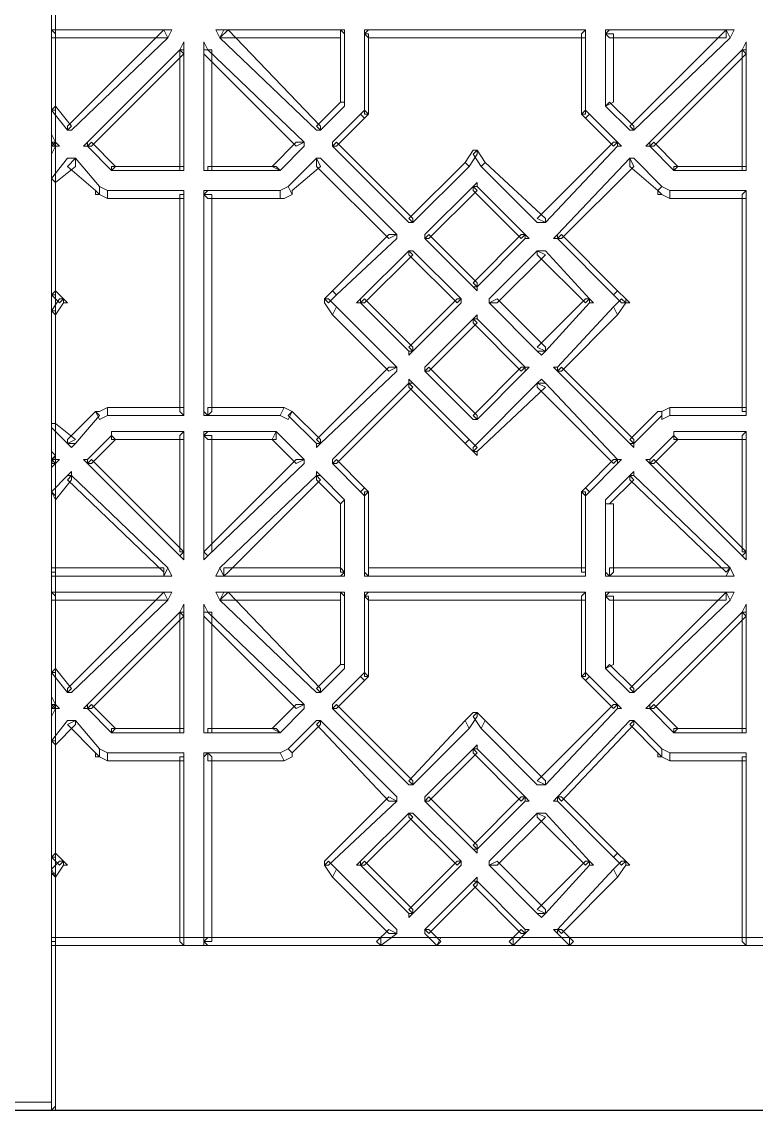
# Model space of a CAD drawing. Extents: x -66030 to 95157, y -13132 to 45879.
# Drawn here: x 76987 to 77701, y 39315 to 40374 of the extents above; entities that cross this region are included whole.
import ezdxf

# ---------------------------------------------------------------- set-up
doc = ezdxf.new("R2010")
doc.units = 0
doc.header["$LTSCALE"] = 100
doc.header["$MEASUREMENT"] = 0
doc.layers.get('0').update_dxf_attribs({"linetype": 'CONTINUOUS'})
doc.layers.add('3', color=11, linetype='CONTINUOUS')

msp = doc.modelspace()

# ---------------------------------------------------------------- linework, layer by layer
at = {"lineweight": 0}
for points in [[(77016, 39315.3), (77019.9, 39319.2), (77019.9, 43670.4), (77016, 43670.4), (77016, 39319.2), (77016, 39315.3), (77016, 39315.3), (77019.9, 39315.3), (77019.9, 39319.2)], [(77016, 41272.2), (77016, 41268.3), (77016, 39479.3), (77019.9, 39479.3), (77019.9, 41268.3), (77016, 41272.2), (77016, 41272.2), (77016, 41272.2), (77016, 41268.3)], [(77016, 40366), (77016, 40362.1), (77016, 40287.9), (77019.9, 40287.9), (77019.9, 40362.1), (77016, 40366), (77016, 40366), (77016, 40366), (77016, 40362.1)], [(77129.2, 40358.2), (77125.3, 40366), (77016, 40366), (77016, 40358.2), (77125.3, 40358.2), (77129.2, 40358.2), (77129.2, 40358.2), (77133.1, 40366), (77125.3, 40366)], [(77031.6, 40268.3), (77035.5, 40268.3), (77129.2, 40358.2), (77125.3, 40366), (77031.6, 40272.2), (77031.6, 40268.3), (77031.6, 40268.3), (77035.5, 40268.3), (77035.5, 40268.3)], [(77180, 40358.2), (77183.9, 40358.2), (77297.2, 40358.2), (77297.2, 40366), (77183.9, 40366), (77180, 40358.2), (77183.9, 40366), (77176.1, 40366), (77180, 40358.2)], [(77277.7, 40268.3), (77277.7, 40272.2), (77187.8, 40366), (77180, 40358.2), (77273.8, 40268.3), (77277.7, 40268.3), (77273.8, 40268.3), (77273.8, 40268.3), (77277.7, 40268.3)], [(77297.2, 40366), (77297.2, 40362.1), (77297.2, 40295.7), (77301.1, 40295.7), (77301.1, 40362.1), (77297.2, 40366), (77301.1, 40362.1), (77301.1, 40366), (77297.2, 40366)], [(77320.6, 40362.1), (77324.5, 40358.2), (77535.5, 40358.2), (77535.5, 40366), (77324.5, 40366), (77320.6, 40362.1), (77324.5, 40366), (77320.6, 40366), (77320.6, 40362.1)], [(77324.5, 40284), (77324.5, 40284), (77324.5, 40362.1), (77320.6, 40362.1), (77320.6, 40284), (77324.5, 40284), (77324.5, 40284), (77324.5, 40284), (77324.5, 40284)], [(77535.5, 40366), (77531.6, 40362.1), (77531.6, 40284), (77535.5, 40284), (77535.5, 40362.1), (77535.5, 40366), (77535.5, 40362.1), (77535.5, 40366), (77535.5, 40366)], [(77555, 40362.1), (77558.9, 40358.2), (77672.2, 40358.2), (77672.2, 40366), (77558.9, 40366), (77555, 40362.1), (77558.9, 40366), (77555, 40366), (77555, 40362.1)], [(77555, 40291.8), (77562.8, 40295.7), (77562.8, 40362.1), (77555, 40362.1), (77555, 40295.7), (77555, 40291.8), (77555, 40295.7), (77555, 40291.8), (77555, 40291.8)], [(77672.2, 40366), (77672.2, 40366), (77578.4, 40272.2), (77582.3, 40268.3), (77676.1, 40358.2), (77672.2, 40366), (77676.1, 40358.2), (77680, 40366), (77672.2, 40366)], [(77141, 40346.5), (77141, 40346.5), (77141, 40229.3), (77144.9, 40229.3), (77144.9, 40346.5), (77141, 40346.5), (77144.9, 40346.5), (77144.9, 40354.3), (77141, 40346.5)], [(77164.4, 40346.5), (77164.4, 40342.6), (77254.2, 40252.7), (77262, 40256.6), (77168.3, 40346.5), (77164.4, 40346.5), (77168.3, 40346.5), (77164.4, 40354.3), (77164.4, 40346.5)], [(77687.8, 40346.5), (77687.8, 40346.5), (77687.8, 40229.3), (77691.7, 40229.3), (77691.7, 40346.5), (77687.8, 40346.5), (77691.7, 40346.5), (77691.7, 40354.3), (77687.8, 40346.5)], [(77051.1, 40252.7), (77055, 40252.7), (77144.9, 40342.6), (77141, 40346.5), (77051.1, 40256.6), (77051.1, 40252.7), (77051.1, 40256.6), (77047.2, 40252.7), (77051.1, 40252.7)], [(77168.3, 40229.3), (77172.2, 40229.3), (77172.2, 40346.5), (77164.4, 40346.5), (77164.4, 40229.3), (77168.3, 40229.3), (77164.4, 40229.3), (77164.4, 40229.3), (77168.3, 40229.3)], [(77598, 40252.7), (77601.9, 40252.7), (77691.7, 40342.6), (77687.8, 40346.5), (77598, 40256.6), (77598, 40252.7), (77598, 40256.6), (77594, 40252.7), (77598, 40252.7)], [(77016, 40287.9), (77016, 40287.9), (77031.6, 40268.3), (77035.5, 40272.2), (77019.9, 40291.8), (77016, 40287.9), (77016, 40287.9), (77016, 40287.9), (77016, 40287.9)], [(77301.1, 40295.7), (77297.2, 40295.7), (77273.8, 40272.2), (77277.7, 40268.3), (77301.1, 40291.8), (77301.1, 40295.7), (77301.1, 40291.8), (77301.1, 40291.8), (77301.1, 40295.7)], [(77316.7, 40284), (77320.6, 40280.1), (77324.5, 40284), (77320.6, 40287.9), (77316.7, 40284), (77316.7, 40284), (77320.6, 40280.1), (77320.6, 40280.1), (77320.6, 40280.1)], [(77531.6, 40284), (77531.6, 40284), (77535.5, 40280.1), (77539.4, 40284), (77535.5, 40287.9), (77531.6, 40284), (77531.6, 40284), (77531.6, 40284), (77531.6, 40284)], [(77582.3, 40268.3), (77582.3, 40272.2), (77558.9, 40295.7), (77555, 40291.8), (77578.4, 40268.3), (77582.3, 40268.3), (77578.4, 40268.3), (77582.3, 40268.3), (77582.3, 40268.3)], [(77289.4, 40252.7), (77293.3, 40252.7), (77320.6, 40280.1), (77316.7, 40284), (77289.4, 40256.6), (77289.4, 40252.7), (77289.4, 40256.6), (77289.4, 40252.7), (77289.4, 40252.7)], [(77539.4, 40284), (77535.5, 40280.1), (77562.8, 40252.7), (77566.7, 40256.6), (77539.4, 40284), (77539.4, 40284), (77535.5, 40280.1), (77535.5, 40280.1), (77535.5, 40280.1)], [(77019.9, 40256.6), (77016, 40256.6), (77016, 40252.7), (77019.9, 40252.7), (77019.9, 40256.6), (77019.9, 40256.6), (77019.9, 40256.6), (77016, 40264.4), (77016, 40256.6)], [(77019.9, 40252.7), (77019.9, 40256.6), (77019.9, 40256.6), (77016, 40252.7), (77016, 40252.7), (77019.9, 40252.7), (77019.9, 40252.7), (77023.8, 40252.7), (77019.9, 40256.6)], [(77016, 40252.7), (77019.9, 40252.7), (77019.9, 40252.7), (77016, 40256.6), (77016, 40256.6), (77016, 40252.7), (77016, 40252.7), (77016, 40244.9), (77019.9, 40252.7)], [(77074.6, 40229.3), (77078.5, 40233.2), (77055, 40256.6), (77051.1, 40252.7), (77074.6, 40229.3), (77074.6, 40229.3), (77074.6, 40229.3), (77074.6, 40229.3), (77074.6, 40229.3)], [(77262, 40256.6), (77254.2, 40256.6), (77230.8, 40233.2), (77238.6, 40229.3), (77262, 40252.7), (77262, 40256.6), (77262, 40252.7), (77262, 40252.7), (77262, 40256.6)], [(77367.5, 40178.5), (77367.5, 40182.4), (77293.3, 40256.6), (77289.4, 40252.7), (77363.6, 40178.5), (77367.5, 40178.5), (77363.6, 40178.5), (77363.6, 40178.5), (77367.5, 40178.5)], [(77566.7, 40256.6), (77562.8, 40256.6), (77488.6, 40182.4), (77496.4, 40178.5), (77566.7, 40252.7), (77566.7, 40256.6), (77566.7, 40252.7), (77570.6, 40252.7), (77566.7, 40256.6)], [(77621.4, 40229.3), (77625.3, 40233.2), (77601.9, 40256.6), (77598, 40252.7), (77621.4, 40229.3), (77621.4, 40229.3), (77621.4, 40229.3), (77621.4, 40229.3), (77621.4, 40229.3)], [(77430, 40248.8), (77426.1, 40248.8), (77418.3, 40237.1), (77422.2, 40233.2), (77430, 40244.9), (77430, 40248.8), (77430, 40248.8), (77430, 40248.8), (77426.1, 40248.8)], [(77433.9, 40233.2), (77437.8, 40237.1), (77430, 40248.8), (77426.1, 40244.9), (77433.9, 40233.2), (77433.9, 40233.2), (77437.8, 40237.1), (77437.8, 40237.1), (77437.8, 40237.1)], [(77039.4, 40241), (77031.6, 40241), (77016, 40221.5), (77019.9, 40217.6), (77039.4, 40233.2), (77039.4, 40241), (77039.4, 40241), (77035.5, 40241), (77031.6, 40241)], [(77062.8, 40205.8), (77062.8, 40213.7), (77039.4, 40241), (77031.6, 40233.2), (77058.9, 40209.8), (77062.8, 40205.8), (77058.9, 40209.8), (77058.9, 40205.8), (77062.8, 40205.8)], [(77250.3, 40205.8), (77250.3, 40209.8), (77277.7, 40233.2), (77273.8, 40241), (77246.4, 40213.7), (77250.3, 40205.8), (77250.3, 40205.8), (77250.3, 40205.8), (77250.3, 40209.8)], [(77273.8, 40241), (77273.8, 40233.2), (77344.1, 40162.9), (77351.9, 40166.8), (77277.7, 40241), (77273.8, 40241), (77277.7, 40241), (77273.8, 40241), (77273.8, 40241)], [(77422.2, 40233.2), (77418.3, 40237.1), (77363.6, 40182.4), (77367.5, 40178.5), (77422.2, 40233.2), (77422.2, 40233.2), (77418.3, 40237.1), (77418.3, 40237.1), (77418.3, 40237.1)], [(77496.4, 40178.5), (77496.4, 40182.4), (77437.8, 40237.1), (77433.9, 40233.2), (77488.6, 40178.5), (77496.4, 40178.5), (77488.6, 40178.5), (77492.5, 40178.5), (77496.4, 40178.5)], [(77508.1, 40162.9), (77512, 40162.9), (77582.3, 40233.2), (77578.4, 40241), (77508.1, 40166.8), (77508.1, 40162.9), (77508.1, 40166.8), (77504.2, 40162.9), (77508.1, 40162.9)], [(77578.4, 40241), (77578.4, 40233.2), (77605.8, 40209.8), (77609.7, 40213.7), (77582.3, 40241), (77578.4, 40241), (77582.3, 40241), (77582.3, 40241), (77578.4, 40241)], [(77144.9, 40229.3), (77144.9, 40233.2), (77074.6, 40233.2), (77074.6, 40229.3), (77144.9, 40229.3), (77144.9, 40229.3), (77144.9, 40229.3), (77144.9, 40229.3), (77144.9, 40229.3)], [(77238.6, 40229.3), (77234.7, 40233.2), (77168.3, 40233.2), (77168.3, 40229.3), (77234.7, 40229.3), (77238.6, 40229.3), (77234.7, 40229.3), (77234.7, 40229.3), (77238.6, 40229.3)], [(77691.7, 40229.3), (77691.7, 40233.2), (77621.4, 40233.2), (77621.4, 40229.3), (77691.7, 40229.3), (77691.7, 40229.3), (77691.7, 40229.3), (77691.7, 40229.3), (77691.7, 40229.3)], [(77016, 40221.5), (77016, 40217.6), (77016, 40108.2), (77019.9, 40108.2), (77019.9, 40217.6), (77016, 40221.5), (77016, 40221.5), (77016, 40221.5), (77016, 40217.6)], [(77070.6, 40201.9), (77070.6, 40209.8), (77062.8, 40213.7), (77062.8, 40205.8), (77070.6, 40201.9), (77070.6, 40201.9), (77070.6, 40201.9), (77070.6, 40201.9), (77070.6, 40201.9)], [(77238.6, 40201.9), (77242.5, 40201.9), (77250.3, 40205.8), (77246.4, 40213.7), (77238.6, 40209.8), (77238.6, 40201.9), (77238.6, 40201.9), (77238.6, 40201.9), (77242.5, 40201.9)], [(77379.2, 40162.9), (77383.1, 40162.9), (77430, 40209.8), (77426.1, 40213.7), (77379.2, 40166.8), (77379.2, 40162.9), (77379.2, 40166.8), (77379.2, 40162.9), (77379.2, 40162.9)], [(77426.1, 40213.7), (77426.1, 40209.8), (77473, 40162.9), (77476.9, 40166.8), (77430, 40213.7), (77426.1, 40213.7), (77430, 40213.7), (77430, 40217.6), (77426.1, 40213.7)], [(77605.8, 40209.8), (77609.7, 40205.8), (77617.5, 40201.9), (77617.5, 40209.8), (77609.7, 40213.7), (77605.8, 40209.8), (77605.8, 40209.8), (77605.8, 40205.8), (77609.7, 40205.8)], [(77144.9, 40205.8), (77144.9, 40209.8), (77070.6, 40209.8), (77070.6, 40201.9), (77144.9, 40201.9), (77144.9, 40205.8), (77144.9, 40205.8), (77144.9, 40209.8), (77144.9, 40209.8)], [(77144.9, 39991), (77144.9, 39994.9), (77144.9, 40205.8), (77141, 40205.8), (77141, 39994.9), (77144.9, 39991), (77144.9, 39991), (77144.9, 39991), (77144.9, 39994.9)], [(77164.4, 40205.8), (77168.3, 40201.9), (77238.6, 40201.9), (77238.6, 40209.8), (77168.3, 40209.8), (77164.4, 40205.8), (77168.3, 40209.8), (77164.4, 40209.8), (77164.4, 40205.8)], [(77168.3, 39991), (77172.2, 39994.9), (77172.2, 40205.8), (77164.4, 40205.8), (77164.4, 39994.9), (77168.3, 39991), (77164.4, 39994.9), (77164.4, 39991), (77168.3, 39991)], [(77617.5, 40201.9), (77617.5, 40201.9), (77691.7, 40201.9), (77691.7, 40209.8), (77617.5, 40209.8), (77617.5, 40201.9), (77617.5, 40201.9), (77617.5, 40201.9), (77617.5, 40201.9)], [(77691.7, 40209.8), (77687.8, 40205.8), (77687.8, 39994.9), (77691.7, 39994.9), (77691.7, 40205.8), (77691.7, 40209.8), (77691.7, 40205.8), (77691.7, 40209.8), (77691.7, 40209.8)], [(77351.9, 40166.8), (77344.1, 40166.8), (77289.4, 40112.1), (77293.3, 40108.2), (77351.9, 40162.9), (77351.9, 40166.8), (77351.9, 40162.9), (77351.9, 40162.9), (77351.9, 40166.8)], [(77430, 40116), (77430, 40119.9), (77383.1, 40166.8), (77379.2, 40162.9), (77426.1, 40116), (77430, 40116), (77426.1, 40116), (77430, 40112.1), (77430, 40116)], [(77476.9, 40166.8), (77473, 40166.8), (77426.1, 40119.9), (77430, 40116), (77476.9, 40162.9), (77476.9, 40166.8), (77476.9, 40162.9), (77480.8, 40162.9), (77476.9, 40166.8)], [(77562.8, 40108.2), (77566.7, 40112.1), (77512, 40166.8), (77508.1, 40162.9), (77562.8, 40108.2), (77562.8, 40108.2), (77566.7, 40112.1), (77566.7, 40112.1), (77566.7, 40112.1)], [(77316.7, 40100.4), (77320.6, 40100.4), (77367.5, 40147.3), (77363.6, 40151.2), (77316.7, 40104.3), (77316.7, 40100.4), (77316.7, 40104.3), (77312.8, 40100.4), (77316.7, 40100.4)], [(77363.6, 40151.2), (77363.6, 40147.3), (77410.5, 40100.4), (77414.4, 40104.3), (77367.5, 40151.2), (77363.6, 40151.2), (77367.5, 40151.2), (77363.6, 40151.2), (77363.6, 40151.2)], [(77441.7, 40100.4), (77449.5, 40100.4), (77496.4, 40147.3), (77488.6, 40151.2), (77441.7, 40104.3), (77441.7, 40100.4), (77441.7, 40104.3), (77441.7, 40100.4), (77441.7, 40100.4)], [(77488.6, 40151.2), (77488.6, 40147.3), (77535.5, 40100.4), (77539.4, 40104.3), (77496.4, 40151.2), (77488.6, 40151.2), (77496.4, 40151.2), (77492.5, 40151.2), (77488.6, 40151.2)], [(77019.9, 40112.1), (77016, 40108.2), (77023.8, 40100.4), (77027.7, 40104.3), (77019.9, 40112.1), (77019.9, 40112.1), (77016, 40108.2), (77016, 40108.2), (77016, 40108.2)], [(77016, 40108.2), (77016, 40108.2), (77016, 40108.2), (77019.9, 40112.1), (77019.9, 40112.1), (77016, 40108.2), (77016, 40108.2), (77016, 40108.2), (77016, 40108.2)], [(77293.3, 40108.2), (77289.4, 40112.1), (77281.6, 40104.3), (77285.5, 40100.4), (77293.3, 40108.2), (77293.3, 40108.2), (77289.4, 40112.1), (77289.4, 40112.1), (77289.4, 40112.1)], [(77574.5, 40100.4), (77574.5, 40104.3), (77566.7, 40112.1), (77562.8, 40108.2), (77570.6, 40100.4), (77574.5, 40100.4), (77574.5, 40100.4), (77578.4, 40100.4), (77574.5, 40104.3)], [(77027.7, 40104.3), (77023.8, 40104.3), (77016, 40092.6), (77019.9, 40088.7), (77027.7, 40100.4), (77027.7, 40104.3), (77027.7, 40100.4), (77031.6, 40100.4), (77027.7, 40104.3)], [(77281.6, 40104.3), (77281.6, 40100.4), (77289.4, 40088.7), (77293.3, 40096.5), (77285.5, 40104.3), (77281.6, 40104.3), (77281.6, 40104.3), (77281.6, 40100.4), (77281.6, 40100.4)], [(77367.5, 40053.5), (77367.5, 40057.4), (77320.6, 40104.3), (77316.7, 40100.4), (77363.6, 40053.5), (77367.5, 40053.5), (77363.6, 40053.5), (77363.6, 40049.6), (77367.5, 40053.5)], [(77414.4, 40104.3), (77410.5, 40104.3), (77363.6, 40057.4), (77367.5, 40053.5), (77414.4, 40100.4), (77414.4, 40104.3), (77414.4, 40100.4), (77414.4, 40100.4), (77414.4, 40104.3)], [(77496.4, 40053.5), (77496.4, 40057.4), (77449.5, 40104.3), (77441.7, 40100.4), (77488.6, 40053.5), (77496.4, 40053.5), (77488.6, 40053.5), (77492.5, 40049.6), (77496.4, 40053.5)], [(77539.4, 40104.3), (77535.5, 40104.3), (77488.6, 40057.4), (77496.4, 40053.5), (77539.4, 40100.4), (77539.4, 40104.3), (77539.4, 40100.4), (77543.3, 40100.4), (77539.4, 40104.3)], [(77562.8, 40096.5), (77566.7, 40088.7), (77574.5, 40100.4), (77570.6, 40104.3), (77562.8, 40096.5), (77562.8, 40096.5), (77566.7, 40088.7), (77566.7, 40088.7), (77566.7, 40088.7)], [(77016, 40092.6), (77016, 40092.6), (77016, 39983.2), (77019.9, 39983.2), (77019.9, 40092.6), (77016, 40092.6), (77016, 40092.6), (77016, 40092.6), (77016, 40092.6)], [(77293.3, 40096.5), (77289.4, 40088.7), (77344.1, 40034), (77351.9, 40037.9), (77293.3, 40096.5), (77293.3, 40096.5), (77289.4, 40088.7), (77289.4, 40088.7), (77289.4, 40088.7)], [(77426.1, 40084.8), (77426.1, 40080.9), (77473, 40034), (77476.9, 40037.9), (77430, 40084.8), (77426.1, 40084.8), (77430, 40084.8), (77430, 40088.7), (77426.1, 40084.8)], [(77508.1, 40034), (77512, 40034), (77566.7, 40088.7), (77562.8, 40096.5), (77508.1, 40037.9), (77508.1, 40034), (77508.1, 40037.9), (77504.2, 40037.9), (77508.1, 40034)], [(77379.2, 40034), (77383.1, 40034), (77430, 40080.9), (77426.1, 40084.8), (77379.2, 40037.9), (77379.2, 40034), (77379.2, 40037.9), (77379.2, 40037.9), (77379.2, 40034)], [(77351.9, 40037.9), (77344.1, 40037.9), (77273.8, 39967.6), (77277.7, 39963.7), (77351.9, 40034), (77351.9, 40037.9), (77351.9, 40034), (77351.9, 40037.9), (77351.9, 40037.9)], [(77430, 39987.1), (77430, 39991), (77383.1, 40037.9), (77379.2, 40034), (77426.1, 39987.1), (77430, 39987.1), (77426.1, 39987.1), (77430, 39987.1), (77430, 39987.1)], [(77476.9, 40037.9), (77473, 40037.9), (77426.1, 39991), (77430, 39987.1), (77476.9, 40034), (77476.9, 40037.9), (77476.9, 40034), (77480.8, 40037.9), (77476.9, 40037.9)], [(77582.3, 39963.7), (77582.3, 39967.6), (77512, 40037.9), (77508.1, 40034), (77578.4, 39963.7), (77582.3, 39963.7), (77578.4, 39963.7), (77582.3, 39959.8), (77582.3, 39963.7)], [(77363.6, 40022.3), (77363.6, 40018.4), (77418.3, 39963.7), (77422.2, 39967.6), (77367.5, 40022.3), (77363.6, 40022.3), (77367.5, 40022.3), (77363.6, 40026.2), (77363.6, 40022.3)], [(77488.6, 40022.3), (77488.6, 40018.4), (77562.8, 39944.1), (77566.7, 39948.1), (77496.4, 40022.3), (77488.6, 40022.3), (77496.4, 40022.3), (77492.5, 40026.2), (77488.6, 40022.3)], [(77289.4, 39944.1), (77293.3, 39944.1), (77367.5, 40018.4), (77363.6, 40022.3), (77289.4, 39948.1), (77289.4, 39944.1), (77289.4, 39948.1), (77289.4, 39948.1), (77289.4, 39944.1)], [(77426.1, 39955.9), (77430, 39955.9), (77496.4, 40018.4), (77488.6, 40022.3), (77426.1, 39959.8), (77426.1, 39955.9), (77426.1, 39955.9), (77430, 39952), (77430, 39955.9)], [(77031.6, 39963.7), (77039.4, 39963.7), (77062.8, 39991), (77058.9, 39994.9), (77031.6, 39967.6), (77031.6, 39963.7), (77031.6, 39963.7), (77035.5, 39959.8), (77039.4, 39963.7)], [(77058.9, 39994.9), (77062.8, 39987.1), (77070.6, 39991), (77070.6, 39998.8), (77062.8, 39994.9), (77058.9, 39994.9), (77062.8, 39994.9), (77058.9, 39994.9), (77058.9, 39994.9)], [(77070.6, 39998.8), (77070.6, 39991), (77144.9, 39991), (77144.9, 39998.8), (77070.6, 39998.8), (77070.6, 39998.8), (77070.6, 39998.8), (77070.6, 39998.8), (77070.6, 39998.8)], [(77242.5, 39998.8), (77238.6, 39998.8), (77168.3, 39998.8), (77168.3, 39991), (77238.6, 39991), (77242.5, 39998.8), (77242.5, 39998.8), (77238.6, 39998.8), (77238.6, 39998.8)], [(77250.3, 39994.9), (77250.3, 39994.9), (77242.5, 39998.8), (77238.6, 39991), (77246.4, 39987.1), (77250.3, 39994.9), (77250.3, 39994.9), (77250.3, 39994.9), (77250.3, 39994.9)], [(77277.7, 39963.7), (77277.7, 39967.6), (77250.3, 39994.9), (77246.4, 39991), (77273.8, 39963.7), (77277.7, 39963.7), (77273.8, 39963.7), (77273.8, 39959.8), (77277.7, 39963.7)], [(77609.7, 39994.9), (77605.8, 39994.9), (77578.4, 39967.6), (77582.3, 39963.7), (77609.7, 39991), (77609.7, 39994.9), (77609.7, 39994.9), (77605.8, 39994.9), (77605.8, 39994.9)], [(77617.5, 39998.8), (77617.5, 39998.8), (77609.7, 39994.9), (77609.7, 39987.1), (77617.5, 39991), (77617.5, 39998.8), (77617.5, 39998.8), (77617.5, 39998.8), (77617.5, 39998.8)], [(77691.7, 39994.9), (77691.7, 39998.8), (77617.5, 39998.8), (77617.5, 39991), (77691.7, 39991), (77691.7, 39994.9), (77691.7, 39991), (77691.7, 39991), (77691.7, 39994.9)], [(77016, 39983.2), (77016, 39979.3), (77031.6, 39963.7), (77039.4, 39967.6), (77019.9, 39983.2), (77016, 39983.2), (77016, 39983.2), (77016, 39979.3), (77016, 39979.3)], [(77051.1, 39944.1), (77055, 39944.1), (77078.5, 39967.6), (77074.6, 39971.5), (77051.1, 39948.1), (77051.1, 39944.1), (77051.1, 39948.1), (77047.2, 39948.1), (77051.1, 39944.1)], [(77074.6, 39971.5), (77074.6, 39967.6), (77144.9, 39967.6), (77144.9, 39975.4), (77074.6, 39975.4), (77074.6, 39971.5), (77074.6, 39975.4), (77074.6, 39975.4), (77074.6, 39971.5)], [(77144.9, 39975.4), (77141, 39971.5), (77141, 39858.2), (77144.9, 39858.2), (77144.9, 39971.5), (77144.9, 39975.4), (77144.9, 39971.5), (77144.9, 39975.4), (77144.9, 39975.4)], [(77164.4, 39971.5), (77168.3, 39967.6), (77234.7, 39967.6), (77234.7, 39975.4), (77168.3, 39975.4), (77164.4, 39971.5), (77168.3, 39975.4), (77164.4, 39975.4), (77164.4, 39971.5)], [(77168.3, 39854.3), (77172.2, 39858.2), (77172.2, 39971.5), (77164.4, 39971.5), (77164.4, 39858.2), (77168.3, 39854.3), (77164.4, 39858.2), (77164.4, 39850.4), (77168.3, 39854.3)], [(77234.7, 39975.4), (77230.8, 39967.6), (77254.2, 39944.1), (77262, 39948.1), (77238.6, 39971.5), (77234.7, 39975.4), (77238.6, 39971.5), (77234.7, 39975.4), (77234.7, 39975.4)], [(77598, 39944.1), (77601.9, 39944.1), (77625.3, 39967.6), (77621.4, 39971.5), (77598, 39948.1), (77598, 39944.1), (77598, 39948.1), (77594, 39948.1), (77598, 39944.1)], [(77621.4, 39971.5), (77621.4, 39967.6), (77691.7, 39967.6), (77691.7, 39975.4), (77621.4, 39975.4), (77621.4, 39971.5), (77621.4, 39975.4), (77621.4, 39975.4), (77621.4, 39971.5)], [(77691.7, 39975.4), (77687.8, 39971.5), (77687.8, 39858.2), (77691.7, 39858.2), (77691.7, 39971.5), (77691.7, 39975.4), (77691.7, 39971.5), (77691.7, 39975.4), (77691.7, 39975.4)], [(77422.2, 39967.6), (77418.3, 39963.7), (77426.1, 39955.9), (77430, 39959.8), (77422.2, 39967.6), (77422.2, 39967.6), (77418.3, 39963.7), (77418.3, 39963.7), (77418.3, 39963.7)], [(77019.9, 39952), (77016, 39948.1), (77016, 39948.1), (77019.9, 39948.1), (77019.9, 39948.1), (77019.9, 39952), (77019.9, 39952), (77016, 39955.9), (77016, 39948.1)], [(77019.9, 39944.1), (77019.9, 39948.1), (77019.9, 39952), (77016, 39944.1), (77016, 39944.1), (77019.9, 39944.1), (77019.9, 39944.1), (77023.8, 39948.1), (77019.9, 39948.1)], [(77016, 39948.1), (77019.9, 39944.1), (77019.9, 39944.1), (77016, 39948.1), (77016, 39948.1), (77016, 39948.1), (77016, 39948.1), (77016, 39940.2), (77019.9, 39944.1)], [(77144.9, 39858.2), (77144.9, 39858.2), (77055, 39948.1), (77051.1, 39944.1), (77141, 39854.3), (77144.9, 39858.2), (77141, 39854.3), (77144.9, 39850.4), (77144.9, 39858.2)], [(77262, 39948.1), (77254.2, 39948.1), (77164.4, 39858.2), (77168.3, 39854.3), (77262, 39944.1), (77262, 39948.1), (77262, 39944.1), (77262, 39948.1), (77262, 39948.1)], [(77316.7, 39916.8), (77320.6, 39920.7), (77293.3, 39948.1), (77289.4, 39944.1), (77316.7, 39916.8), (77316.7, 39916.8), (77320.6, 39920.7), (77320.6, 39920.7), (77320.6, 39920.7)], [(77566.7, 39948.1), (77562.8, 39948.1), (77535.5, 39920.7), (77539.4, 39916.8), (77566.7, 39944.1), (77566.7, 39948.1), (77566.7, 39944.1), (77570.6, 39948.1), (77566.7, 39948.1)], [(77691.7, 39858.2), (77691.7, 39858.2), (77601.9, 39948.1), (77598, 39944.1), (77687.8, 39854.3), (77691.7, 39858.2), (77687.8, 39854.3), (77691.7, 39850.4), (77691.7, 39858.2)], [(77035.5, 39932.4), (77031.6, 39932.4), (77016, 39916.8), (77019.9, 39909), (77035.5, 39928.5), (77035.5, 39932.4), (77035.5, 39932.4), (77035.5, 39936.3), (77031.6, 39932.4)], [(77125.3, 39834.8), (77129.2, 39842.6), (77035.5, 39932.4), (77031.6, 39928.5), (77125.3, 39838.7), (77125.3, 39834.8), (77125.3, 39834.8), (77133.1, 39834.8), (77129.2, 39842.6)], [(77183.9, 39834.8), (77187.8, 39838.7), (77277.7, 39928.5), (77273.8, 39932.4), (77180, 39842.6), (77183.9, 39834.8), (77180, 39842.6), (77176.1, 39834.8), (77183.9, 39834.8)], [(77273.8, 39932.4), (77273.8, 39928.5), (77297.2, 39905.1), (77301.1, 39909), (77277.7, 39932.4), (77273.8, 39932.4), (77277.7, 39932.4), (77273.8, 39936.3), (77273.8, 39932.4)], [(77555, 39905.1), (77558.9, 39905.1), (77582.3, 39928.5), (77578.4, 39932.4), (77555, 39909), (77555, 39905.1), (77555, 39909), (77555, 39909), (77555, 39905.1)], [(77578.4, 39932.4), (77578.4, 39928.5), (77672.2, 39838.7), (77676.1, 39842.6), (77582.3, 39932.4), (77578.4, 39932.4), (77582.3, 39932.4), (77582.3, 39936.3), (77578.4, 39932.4)], [(77016, 39916.8), (77016, 39912.9), (77016, 39838.7), (77019.9, 39838.7), (77019.9, 39912.9), (77016, 39916.8), (77016, 39916.8), (77016, 39912.9), (77016, 39912.9)], [(77324.5, 39916.8), (77324.5, 39916.8), (77320.6, 39920.7), (77316.7, 39916.8), (77320.6, 39912.9), (77324.5, 39916.8), (77324.5, 39916.8), (77324.5, 39916.8), (77324.5, 39916.8)], [(77324.5, 39834.8), (77324.5, 39838.7), (77324.5, 39916.8), (77320.6, 39916.8), (77320.6, 39838.7), (77324.5, 39834.8), (77320.6, 39838.7), (77320.6, 39834.8), (77324.5, 39834.8)], [(77539.4, 39916.8), (77535.5, 39920.7), (77531.6, 39916.8), (77535.5, 39912.9), (77539.4, 39916.8), (77539.4, 39916.8), (77535.5, 39920.7), (77535.5, 39920.7), (77535.5, 39920.7)], [(77531.6, 39916.8), (77531.6, 39916.8), (77531.6, 39838.7), (77535.5, 39838.7), (77535.5, 39916.8), (77531.6, 39916.8), (77531.6, 39916.8), (77531.6, 39916.8), (77531.6, 39916.8)], [(77301.1, 39909), (77297.2, 39905.1), (77297.2, 39838.7), (77301.1, 39838.7), (77301.1, 39905.1), (77301.1, 39909), (77301.1, 39905.1), (77301.1, 39909), (77301.1, 39909)], [(77558.9, 39834.8), (77562.8, 39838.7), (77562.8, 39905.1), (77555, 39905.1), (77555, 39838.7), (77558.9, 39834.8), (77555, 39838.7), (77555, 39834.8), (77558.9, 39834.8)], [(77016, 39838.7), (77016, 39834.8), (77125.3, 39834.8), (77125.3, 39842.6), (77016, 39842.6), (77016, 39838.7), (77016, 39838.7), (77016, 39834.8), (77016, 39834.8)], [(77301.1, 39838.7), (77297.2, 39842.6), (77183.9, 39842.6), (77183.9, 39834.8), (77297.2, 39834.8), (77301.1, 39838.7), (77297.2, 39834.8), (77301.1, 39834.8), (77301.1, 39838.7)], [(77535.5, 39838.7), (77535.5, 39842.6), (77324.5, 39842.6), (77324.5, 39834.8), (77535.5, 39834.8), (77535.5, 39838.7), (77535.5, 39834.8), (77535.5, 39834.8), (77535.5, 39838.7)], [(77676.1, 39842.6), (77672.2, 39842.6), (77558.9, 39842.6), (77558.9, 39834.8), (77672.2, 39834.8), (77676.1, 39842.6), (77672.2, 39834.8), (77680, 39834.8), (77676.1, 39842.6)], [(77016, 39819.2), (77016, 39815.2), (77016, 39741), (77019.9, 39741), (77019.9, 39815.2), (77016, 39819.2), (77016, 39819.2), (77016, 39819.2), (77016, 39815.2)], [(77129.2, 39811.3), (77125.3, 39819.2), (77016, 39819.2), (77016, 39811.3), (77125.3, 39811.3), (77129.2, 39811.3), (77129.2, 39811.3), (77133.1, 39819.2), (77125.3, 39819.2)], [(77031.6, 39721.5), (77035.5, 39721.5), (77129.2, 39811.3), (77125.3, 39819.2), (77031.6, 39725.4), (77031.6, 39721.5), (77031.6, 39721.5), (77035.5, 39721.5), (77035.5, 39721.5)], [(77180, 39811.3), (77183.9, 39811.3), (77297.2, 39811.3), (77297.2, 39819.2), (77183.9, 39819.2), (77180, 39811.3), (77183.9, 39819.2), (77176.1, 39819.2), (77180, 39811.3)], [(77277.7, 39721.5), (77277.7, 39725.4), (77187.8, 39819.2), (77180, 39811.3), (77273.8, 39721.5), (77277.7, 39721.5), (77273.8, 39721.5), (77273.8, 39721.5), (77277.7, 39721.5)], [(77297.2, 39819.2), (77297.2, 39815.2), (77297.2, 39748.8), (77301.1, 39748.8), (77301.1, 39815.2), (77297.2, 39819.2), (77301.1, 39815.2), (77301.1, 39819.2), (77297.2, 39819.2)], [(77320.6, 39815.2), (77324.5, 39811.3), (77535.5, 39811.3), (77535.5, 39819.2), (77324.5, 39819.2), (77320.6, 39815.2), (77324.5, 39819.2), (77320.6, 39819.2), (77320.6, 39815.2)], [(77324.5, 39737.1), (77324.5, 39737.1), (77324.5, 39815.2), (77320.6, 39815.2), (77320.6, 39737.1), (77324.5, 39737.1), (77324.5, 39737.1), (77324.5, 39737.1), (77324.5, 39737.1)], [(77535.5, 39819.2), (77531.6, 39815.2), (77531.6, 39737.1), (77535.5, 39737.1), (77535.5, 39815.2), (77535.5, 39819.2), (77535.5, 39815.2), (77535.5, 39819.2), (77535.5, 39819.2)], [(77555, 39815.2), (77558.9, 39811.3), (77672.2, 39811.3), (77672.2, 39819.2), (77558.9, 39819.2), (77555, 39815.2), (77558.9, 39819.2), (77555, 39819.2), (77555, 39815.2)], [(77555, 39744.9), (77562.8, 39748.8), (77562.8, 39815.2), (77555, 39815.2), (77555, 39748.8), (77555, 39744.9), (77555, 39748.8), (77555, 39748.8), (77555, 39744.9)], [(77672.2, 39819.2), (77672.2, 39819.2), (77578.4, 39725.4), (77582.3, 39721.5), (77676.1, 39811.3), (77672.2, 39819.2), (77676.1, 39811.3), (77680, 39819.2), (77672.2, 39819.2)], [(77141, 39799.6), (77141, 39799.6), (77141, 39682.4), (77144.9, 39682.4), (77144.9, 39799.6), (77141, 39799.6), (77144.9, 39799.6), (77144.9, 39807.4), (77141, 39799.6)], [(77164.4, 39799.6), (77164.4, 39795.7), (77254.2, 39705.9), (77262, 39709.8), (77168.3, 39799.6), (77164.4, 39799.6), (77168.3, 39799.6), (77164.4, 39807.4), (77164.4, 39799.6)], [(77687.8, 39799.6), (77687.8, 39799.6), (77687.8, 39682.4), (77691.7, 39682.4), (77691.7, 39799.6), (77687.8, 39799.6), (77691.7, 39799.6), (77691.7, 39807.4), (77687.8, 39799.6)], [(77051.1, 39705.9), (77055, 39705.9), (77144.9, 39795.7), (77141, 39799.6), (77051.1, 39709.8), (77051.1, 39705.9), (77051.1, 39709.8), (77047.2, 39705.9), (77051.1, 39705.9)], [(77168.3, 39682.4), (77172.2, 39682.4), (77172.2, 39799.6), (77164.4, 39799.6), (77164.4, 39682.4), (77168.3, 39682.4), (77164.4, 39682.4), (77164.4, 39682.4), (77168.3, 39682.4)], [(77598, 39705.9), (77601.9, 39705.9), (77691.7, 39795.7), (77687.8, 39799.6), (77598, 39709.8), (77598, 39705.9), (77598, 39709.8), (77594, 39705.9), (77598, 39705.9)], [(77301.1, 39748.8), (77297.2, 39748.8), (77273.8, 39725.4), (77277.7, 39721.5), (77301.1, 39744.9), (77301.1, 39748.8), (77301.1, 39744.9), (77301.1, 39748.8), (77301.1, 39748.8)], [(77582.3, 39721.5), (77582.3, 39725.4), (77558.9, 39748.8), (77555, 39744.9), (77578.4, 39721.5), (77582.3, 39721.5), (77578.4, 39721.5), (77582.3, 39721.5), (77582.3, 39721.5)], [(77016, 39741), (77016, 39741), (77031.6, 39721.5), (77035.5, 39725.4), (77019.9, 39744.9), (77016, 39741), (77016, 39741), (77016, 39741), (77016, 39741)], [(77289.4, 39705.9), (77293.3, 39705.9), (77320.6, 39733.2), (77316.7, 39737.1), (77289.4, 39709.8), (77289.4, 39705.9), (77289.4, 39709.8), (77289.4, 39705.9), (77289.4, 39705.9)], [(77316.7, 39737.1), (77320.6, 39733.2), (77324.5, 39737.1), (77320.6, 39741), (77316.7, 39737.1), (77316.7, 39737.1), (77320.6, 39733.2), (77320.6, 39733.2), (77320.6, 39733.2)], [(77531.6, 39737.1), (77531.6, 39737.1), (77535.5, 39733.2), (77539.4, 39737.1), (77535.5, 39741), (77531.6, 39737.1), (77531.6, 39737.1), (77531.6, 39737.1), (77531.6, 39737.1)], [(77539.4, 39737.1), (77535.5, 39733.2), (77562.8, 39705.9), (77566.7, 39709.8), (77539.4, 39737.1), (77539.4, 39737.1), (77535.5, 39733.2), (77535.5, 39733.2), (77535.5, 39733.2)], [(77019.9, 39709.8), (77016, 39709.8), (77016, 39705.9), (77019.9, 39705.9), (77019.9, 39709.8), (77019.9, 39709.8), (77019.9, 39709.8), (77016, 39717.6), (77016, 39709.8)], [(77019.9, 39705.9), (77019.9, 39709.8), (77019.9, 39709.8), (77016, 39705.9), (77016, 39705.9), (77019.9, 39705.9), (77019.9, 39705.9), (77023.8, 39705.9), (77019.9, 39709.8)], [(77016, 39705.9), (77019.9, 39705.9), (77019.9, 39705.9), (77016, 39709.8), (77016, 39709.8), (77016, 39705.9), (77016, 39705.9), (77016, 39698.1), (77019.9, 39705.9)], [(77074.6, 39682.4), (77078.5, 39686.4), (77055, 39709.8), (77051.1, 39705.9), (77074.6, 39682.4), (77074.6, 39682.4), (77074.6, 39682.4), (77074.6, 39682.4), (77074.6, 39682.4)], [(77262, 39709.8), (77254.2, 39709.8), (77230.8, 39686.4), (77238.6, 39682.4), (77262, 39705.9), (77262, 39709.8), (77262, 39705.9), (77262, 39705.9), (77262, 39709.8)], [(77367.5, 39631.7), (77367.5, 39635.6), (77293.3, 39709.8), (77289.4, 39705.9), (77363.6, 39631.7), (77367.5, 39631.7), (77363.6, 39631.7), (77363.6, 39631.7), (77367.5, 39631.7)], [(77566.7, 39709.8), (77562.8, 39709.8), (77488.6, 39635.6), (77496.4, 39631.7), (77566.7, 39705.9), (77566.7, 39709.8), (77566.7, 39705.9), (77570.6, 39705.9), (77566.7, 39709.8)], [(77621.4, 39682.4), (77625.3, 39686.4), (77601.9, 39709.8), (77598, 39705.9), (77621.4, 39682.4), (77621.4, 39682.4), (77621.4, 39682.4), (77621.4, 39682.4), (77621.4, 39682.4)], [(77430, 39702), (77426.1, 39702), (77418.3, 39694.2), (77422.2, 39686.4), (77430, 39698.1), (77430, 39702), (77430, 39702), (77430, 39702), (77426.1, 39702)], [(77433.9, 39686.4), (77437.8, 39694.2), (77430, 39702), (77426.1, 39698.1), (77433.9, 39686.4), (77433.9, 39686.4), (77437.8, 39694.2), (77437.8, 39694.2), (77437.8, 39694.2)], [(77039.4, 39694.2), (77031.6, 39694.2), (77016, 39674.6), (77019.9, 39670.7), (77039.4, 39690.3), (77039.4, 39694.2), (77039.4, 39694.2), (77035.5, 39694.2), (77031.6, 39694.2)], [(77062.8, 39659), (77062.8, 39666.8), (77039.4, 39694.2), (77031.6, 39690.3), (77058.9, 39662.9), (77062.8, 39659), (77058.9, 39662.9), (77058.9, 39659), (77062.8, 39659)], [(77144.9, 39682.4), (77144.9, 39686.4), (77074.6, 39686.4), (77074.6, 39682.4), (77144.9, 39682.4), (77144.9, 39682.4), (77144.9, 39682.4), (77144.9, 39682.4), (77144.9, 39682.4)], [(77238.6, 39682.4), (77234.7, 39686.4), (77168.3, 39686.4), (77168.3, 39682.4), (77234.7, 39682.4), (77238.6, 39682.4), (77234.7, 39682.4), (77234.7, 39682.4), (77238.6, 39682.4)], [(77277.7, 39694.2), (77273.8, 39694.2), (77246.4, 39666.8), (77250.3, 39662.9), (77277.7, 39690.3), (77277.7, 39694.2), (77277.7, 39694.2), (77273.8, 39694.2), (77273.8, 39694.2)], [(77351.9, 39616), (77351.9, 39620), (77277.7, 39694.2), (77273.8, 39690.3), (77344.1, 39616), (77351.9, 39616), (77351.9, 39616), (77351.9, 39616), (77351.9, 39620)], [(77422.2, 39686.4), (77418.3, 39694.2), (77363.6, 39635.6), (77367.5, 39631.7), (77422.2, 39686.4), (77422.2, 39686.4), (77418.3, 39694.2), (77418.3, 39694.2), (77418.3, 39694.2)], [(77496.4, 39631.7), (77496.4, 39635.6), (77437.8, 39694.2), (77433.9, 39686.4), (77488.6, 39631.7), (77496.4, 39631.7), (77488.6, 39631.7), (77492.5, 39631.7), (77496.4, 39631.7)], [(77582.3, 39694.2), (77578.4, 39694.2), (77508.1, 39620), (77512, 39616), (77582.3, 39690.3), (77582.3, 39694.2), (77582.3, 39694.2), (77582.3, 39694.2), (77578.4, 39694.2)], [(77609.7, 39659), (77609.7, 39666.8), (77582.3, 39694.2), (77578.4, 39690.3), (77605.8, 39662.9), (77609.7, 39659), (77605.8, 39662.9), (77605.8, 39659), (77609.7, 39659)], [(77691.7, 39682.4), (77691.7, 39686.4), (77621.4, 39686.4), (77621.4, 39682.4), (77691.7, 39682.4), (77691.7, 39682.4), (77691.7, 39682.4), (77691.7, 39682.4), (77691.7, 39682.4)], [(77016, 39674.6), (77016, 39674.6), (77016, 39561.4), (77019.9, 39561.4), (77019.9, 39674.6), (77016, 39674.6), (77016, 39674.6), (77016, 39674.6), (77016, 39674.6)], [(77070.6, 39655.1), (77070.6, 39662.9), (77062.8, 39666.8), (77062.8, 39659), (77070.6, 39655.1), (77070.6, 39655.1), (77070.6, 39655.1), (77070.6, 39655.1), (77070.6, 39655.1)], [(77144.9, 39659), (77144.9, 39662.9), (77070.6, 39662.9), (77070.6, 39655.1), (77144.9, 39655.1), (77144.9, 39659), (77144.9, 39659), (77144.9, 39662.9), (77144.9, 39662.9)], [(77168.3, 39662.9), (77164.4, 39659), (77164.4, 39479.3), (77172.2, 39479.3), (77172.2, 39659), (77168.3, 39662.9), (77168.3, 39662.9), (77164.4, 39662.9), (77164.4, 39659)], [(77242.5, 39655.1), (77238.6, 39662.9), (77168.3, 39662.9), (77168.3, 39655.1), (77238.6, 39655.1), (77242.5, 39655.1), (77238.6, 39655.1), (77238.6, 39655.1), (77242.5, 39655.1)], [(77250.3, 39662.9), (77246.4, 39666.8), (77238.6, 39662.9), (77242.5, 39655.1), (77250.3, 39659), (77250.3, 39662.9), (77250.3, 39659), (77250.3, 39659), (77250.3, 39662.9)], [(77379.2, 39616), (77383.1, 39616), (77430, 39662.9), (77426.1, 39666.8), (77379.2, 39620), (77379.2, 39616), (77379.2, 39620), (77379.2, 39616), (77379.2, 39616)], [(77426.1, 39666.8), (77426.1, 39662.9), (77473, 39616), (77476.9, 39620), (77430, 39666.8), (77426.1, 39666.8), (77430, 39666.8), (77430, 39670.7), (77426.1, 39666.8)], [(77617.5, 39655.1), (77617.5, 39662.9), (77609.7, 39666.8), (77609.7, 39659), (77617.5, 39655.1), (77617.5, 39655.1), (77617.5, 39655.1), (77617.5, 39655.1), (77617.5, 39655.1)], [(77691.7, 39659), (77691.7, 39662.9), (77617.5, 39662.9), (77617.5, 39655.1), (77691.7, 39655.1), (77691.7, 39659), (77691.7, 39659), (77691.7, 39662.9), (77691.7, 39662.9)], [(77144.9, 39475.4), (77144.9, 39479.3), (77144.9, 39659), (77141, 39659), (77141, 39479.3), (77144.9, 39475.4), (77144.9, 39475.4), (77144.9, 39475.4), (77144.9, 39479.3)], [(77691.7, 39475.4), (77691.7, 39479.3), (77691.7, 39659), (77687.8, 39659), (77687.8, 39479.3), (77691.7, 39475.4), (77691.7, 39475.4), (77691.7, 39475.4), (77691.7, 39479.3)], [(77281.6, 39553.5), (77285.5, 39553.5), (77351.9, 39616), (77344.1, 39620), (77281.6, 39557.5), (77281.6, 39553.5), (77281.6, 39557.5), (77281.6, 39553.5), (77281.6, 39553.5)], [(77430, 39569.2), (77430, 39573.1), (77383.1, 39620), (77379.2, 39616), (77426.1, 39569.2), (77430, 39569.2), (77426.1, 39569.2), (77430, 39565.3), (77430, 39569.2)], [(77476.9, 39620), (77473, 39620), (77426.1, 39573.1), (77430, 39569.2), (77476.9, 39616), (77476.9, 39620), (77476.9, 39616), (77480.8, 39616), (77476.9, 39620)], [(77508.1, 39620), (77508.1, 39616), (77562.8, 39561.4), (77566.7, 39565.3), (77512, 39620), (77508.1, 39620), (77508.1, 39620), (77504.2, 39616), (77508.1, 39616)], [(77316.7, 39553.5), (77320.6, 39553.5), (77367.5, 39600.4), (77363.6, 39604.3), (77316.7, 39557.5), (77316.7, 39553.5), (77316.7, 39557.5), (77312.8, 39553.5), (77316.7, 39553.5)], [(77363.6, 39604.3), (77363.6, 39600.4), (77410.5, 39553.5), (77414.4, 39557.5), (77367.5, 39604.3), (77363.6, 39604.3), (77367.5, 39604.3), (77363.6, 39604.3), (77363.6, 39604.3)], [(77441.7, 39553.5), (77449.5, 39553.5), (77496.4, 39600.4), (77488.6, 39604.3), (77441.7, 39557.5), (77441.7, 39553.5), (77441.7, 39557.5), (77441.7, 39553.5), (77441.7, 39553.5)], [(77488.6, 39604.3), (77488.6, 39600.4), (77535.5, 39553.5), (77539.4, 39557.5), (77496.4, 39604.3), (77488.6, 39604.3), (77496.4, 39604.3), (77492.5, 39604.3), (77488.6, 39604.3)], [(77016, 39561.4), (77016, 39561.4), (77023.8, 39553.5), (77027.7, 39557.5), (77019.9, 39565.3), (77016, 39561.4), (77016, 39561.4), (77016, 39561.4), (77016, 39561.4)], [(77027.7, 39557.5), (77023.8, 39557.5), (77016, 39549.6), (77019.9, 39541.8), (77027.7, 39553.5), (77027.7, 39557.5), (77027.7, 39553.5), (77031.6, 39553.5), (77027.7, 39557.5)], [(77289.4, 39541.8), (77293.3, 39549.6), (77285.5, 39557.5), (77281.6, 39553.5), (77289.4, 39541.8), (77289.4, 39541.8), (77293.3, 39549.6), (77293.3, 39549.6), (77293.3, 39549.6)], [(77367.5, 39506.7), (77367.5, 39510.6), (77320.6, 39557.5), (77316.7, 39553.5), (77363.6, 39506.7), (77367.5, 39506.7), (77363.6, 39506.7), (77363.6, 39502.8), (77367.5, 39506.7)], [(77414.4, 39557.5), (77410.5, 39557.5), (77363.6, 39510.6), (77367.5, 39506.7), (77414.4, 39553.5), (77414.4, 39557.5), (77414.4, 39553.5), (77414.4, 39553.5), (77414.4, 39557.5)], [(77496.4, 39506.7), (77496.4, 39510.6), (77449.5, 39557.5), (77441.7, 39553.5), (77488.6, 39506.7), (77496.4, 39506.7), (77488.6, 39506.7), (77492.5, 39502.8), (77496.4, 39506.7)], [(77539.4, 39557.5), (77535.5, 39557.5), (77488.6, 39510.6), (77496.4, 39506.7), (77539.4, 39553.5), (77539.4, 39557.5), (77539.4, 39553.5), (77543.3, 39553.5), (77539.4, 39557.5)], [(77566.7, 39565.3), (77562.8, 39561.4), (77570.6, 39553.5), (77574.5, 39557.5), (77566.7, 39565.3), (77566.7, 39565.3), (77562.8, 39561.4), (77562.8, 39561.4), (77562.8, 39561.4)], [(77574.5, 39557.5), (77570.6, 39557.5), (77562.8, 39549.6), (77566.7, 39541.8), (77574.5, 39553.5), (77574.5, 39557.5), (77574.5, 39553.5), (77578.4, 39553.5), (77574.5, 39557.5)], [(77019.9, 39541.8), (77016, 39549.6), (77016, 39545.7), (77019.9, 39541.8), (77019.9, 39541.8), (77019.9, 39541.8), (77016, 39549.6), (77016, 39549.6), (77016, 39549.6)], [(77351.9, 39487.1), (77351.9, 39491.1), (77293.3, 39549.6), (77289.4, 39541.8), (77344.1, 39487.1), (77351.9, 39487.1), (77351.9, 39487.1), (77351.9, 39491.1), (77351.9, 39491.1)], [(77566.7, 39541.8), (77562.8, 39549.6), (77508.1, 39491.1), (77512, 39487.1), (77566.7, 39541.8), (77566.7, 39541.8), (77562.8, 39549.6), (77562.8, 39549.6), (77562.8, 39549.6)], [(77016, 39545.7), (77016, 39545.7), (77016, 39479.3), (77019.9, 39479.3), (77019.9, 39545.7), (77016, 39545.7), (77016, 39545.7), (77016, 39545.7), (77016, 39545.7)], [(77430, 39537.9), (77426.1, 39537.9), (77379.2, 39491.1), (77383.1, 39487.1), (77430, 39534), (77430, 39537.9), (77430, 39537.9), (77430, 39541.8), (77426.1, 39537.9)], [(77476.9, 39487.1), (77476.9, 39491.1), (77430, 39537.9), (77426.1, 39534), (77473, 39487.1), (77476.9, 39487.1), (77476.9, 39487.1), (77480.8, 39491.1), (77476.9, 39491.1)], [(77016, 39479.3), (77016, 39475.4), (81121.1, 39475.4), (81121.1, 39483.2), (77016, 39483.2), (77016, 39479.3), (77016, 39479.3), (77016, 39475.4), (77016, 39475.4)], [(77016, 39479.3), (77016, 39475.4), (77144.9, 39475.4), (77144.9, 39483.2), (77016, 39483.2), (77016, 39479.3), (77016, 39479.3), (77016, 39475.4), (77016, 39475.4)], [(77164.4, 39479.3), (77168.3, 39475.4), (77336.3, 39475.4), (77336.3, 39483.2), (77168.3, 39483.2), (77164.4, 39479.3), (77164.4, 39479.3), (77164.4, 39475.4), (77168.3, 39475.4)], [(77336.3, 39475.4), (77336.3, 39475.4), (77351.9, 39487.1), (77344.1, 39491.1), (77332.3, 39479.3), (77336.3, 39475.4), (77336.3, 39475.4), (77336.3, 39475.4), (77336.3, 39475.4)], [(77379.2, 39491.1), (77379.2, 39487.1), (77390.9, 39475.4), (77394.8, 39479.3), (77383.1, 39491.1), (77379.2, 39491.1), (77379.2, 39491.1), (77379.2, 39491.1), (77379.2, 39487.1)], [(77390.9, 39475.4), (77394.8, 39475.4), (77465.2, 39475.4), (77465.2, 39483.2), (77394.8, 39483.2), (77390.9, 39475.4), (77390.9, 39475.4), (77390.9, 39475.4), (77394.8, 39475.4)], [(77465.2, 39475.4), (77465.2, 39475.4), (77476.9, 39487.1), (77473, 39491.1), (77461.2, 39479.3), (77465.2, 39475.4), (77465.2, 39475.4), (77465.2, 39475.4), (77465.2, 39475.4)], [(77508.1, 39491.1), (77508.1, 39487.1), (77519.8, 39475.4), (77523.7, 39479.3), (77512, 39491.1), (77508.1, 39491.1), (77508.1, 39491.1), (77504.2, 39491.1), (77508.1, 39487.1)], [(77519.8, 39475.4), (77519.8, 39475.4), (77691.7, 39475.4), (77691.7, 39483.2), (77519.8, 39483.2), (77519.8, 39475.4), (77519.8, 39475.4), (77519.8, 39475.4), (77519.8, 39475.4)], [(76887.1, 39319.2), (76891, 39315.3), (77016, 39315.3), (77016, 39323.1), (76891, 39323.1), (76887.1, 39319.2), (76887.1, 39319.2), (76887.1, 39315.3), (76891, 39315.3)]]:
    msp.add_lwpolyline(points, close=True, dxfattribs=at)
at = {"layer": '3', "color": 2}
msp.add_line((-66009.4, 39315.3), (95156.9, 39315.3), dxfattribs=at)

doc.saveas('drawing.dxf')
